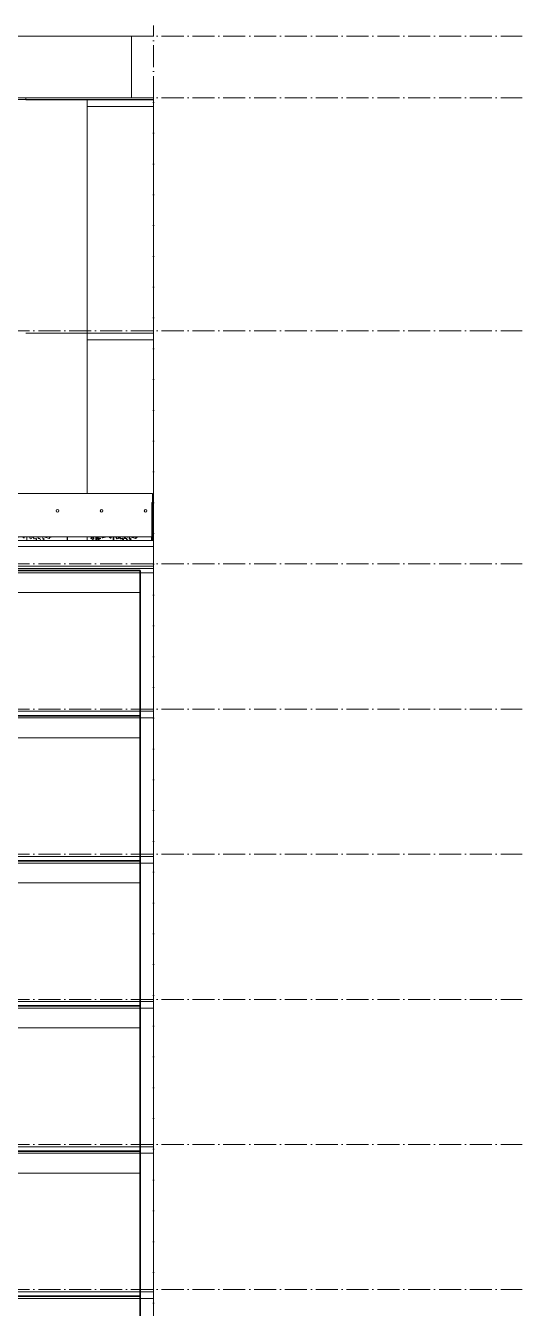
# Model space of a CAD drawing. Header units: millimetres. Extents: x -8482 to 130249, y -7482 to 93550.
# Drawn here: x 117561 to 128842, y 64375 to 93540 of the extents above; entities that cross this region are included whole.
import ezdxf

# ---------------------------------------------------------------- set-up
doc = ezdxf.new("R2010")
doc.units = ezdxf.units.MM
doc.linetypes.add('Grid Line', pattern=[14, 10, -2, 0, -2])
for name, color, linetype, lineweight in [('L-SITE', 91, 'Continuous', 5), ('NET CAT', 3, 'Continuous', 5), ('NET CATConcrete', 3, 'Continuous', 5), ('NET THAY 1', 41, 'Continuous', 5), ('NET THAY 2', 55, 'Continuous', 5), ('NET-THAY', 2, 'Continuous', 9), ('TRUC', 225, 'Continuous', 5)]:
    doc.layers.add(name, color=color, linetype=linetype, lineweight=lineweight)

# ---------------------------------------------------------------- blocks, each defined once
blk = doc.blocks.new('Railing - NBS_RailInfillPnl_Post-721024-MẶT ĐỨNG TRỤC Q-A')
at = {"layer": 'NET THAY 2', "color": 10}
for p, q in [((-31283, 81835), (-31283, 81920)), ((-31257, 81920), (-31257, 81835))]:
    blk.add_line(p, q, dxfattribs=at)
blk = doc.blocks.new('Railing - NBS_RailInfillPnl_Post-V421-MẶT ĐỨNG TRỤC Q-A')
at = {"layer": 'NET THAY 2', "color": 10}
for p, q in [((-29357, 81920), (-29367, 81920)), ((-29367, 81920), (-29367, 81835)), ((-29357, 81835), (-29357, 81920))]:
    blk.add_line(p, q, dxfattribs=at)
blk = doc.blocks.new('Railing - NBS_RailInfillPnl_Post-720245-MẶT ĐỨNG TRỤC Q-A')
at = {"layer": 'NET THAY 2', "color": 10}
for p, q in [((-31265, 82700), (-31275, 82700)), ((-31275, 82700), (-31275, 81835)), ((-31265, 81835), (-31265, 82700))]:
    blk.add_line(p, q, dxfattribs=at)
blk = doc.blocks.new('Railing - NBS_RailInfillPnl_Post-V422-MẶT ĐỨNG TRỤC Q-A')
at = {"layer": 'NET THAY 2', "color": 10}
for p, q in [((-21717, 82700), (-21717, 81835)), ((-21743, 81835), (-21743, 81920))]:
    blk.add_line(p, q, dxfattribs=at)
blk = doc.blocks.new('Railing - Railing-573255-MẶT ĐỨNG TRỤC Q-A')
at = {"layer": 'NET THAY 1', "color": 10}
for p, q in [((-11600, 81835), (0, 81835)), ((-11600, 81835), (-11600, 81700)), ((0, 81700), (-11600, 81700)), ((0, 81700), (0, 81835))]:
    blk.add_line(p, q, dxfattribs=at)
at = {"extrusion": (0, 0, -1), "zscale": -1}
for name, p in [('Railing - NBS_RailInfillPnl_Post-V422-MẶT ĐỨNG TRỤC Q-A', (33300, 0)), ('Railing - NBS_RailInfillPnl_Post-720245-MẶT ĐỨNG TRỤC Q-A', (31300, 0)), ('Railing - NBS_RailInfillPnl_Post-V421-MẶT ĐỨNG TRỤC Q-A', (39009, 0)), ('Railing - NBS_RailInfillPnl_Post-V421-MẶT ĐỨNG TRỤC Q-A', (37085, 0)), ('Railing - NBS_RailInfillPnl_Post-V421-MẶT ĐỨNG TRỤC Q-A', (35162, 0)), ('Railing - NBS_RailInfillPnl_Post-V421-MẶT ĐỨNG TRỤC Q-A', (33239, 0)), ('Railing - NBS_RailInfillPnl_Post-V421-MẶT ĐỨNG TRỤC Q-A', (31315, 0)), ('Railing - NBS_RailInfillPnl_Post-721024-MẶT ĐỨNG TRỤC Q-A', (31300, 0))]:
    blk.add_blockref(name, p, dxfattribs=at)
blk = doc.blocks.new('Top Rail Type - Top Rail_Internal_-573260-MẶT ĐỨNG TRỤC Q-A')
at = {"layer": 'NET THAY 1', "color": 10}
for p, q in [((-19, 82900), (-11581, 82900)), ((-11581, 82900), (-11581, 81920)), ((-19, 81920), (-19, 82900)), ((-11581, 81920), (-9652, 81920)), ((-9642, 81920), (-7728, 81920)), ((-7718, 81920), (-5805, 81920)), ((-5795, 81920), (-3882, 81920)), ((-3872, 81920), (-1958, 81920)), ((-1948, 81920), (-35, 81920)), ((-25, 81920), (-19, 81920))]:
    blk.add_line(p, q, dxfattribs=at)
blk = doc.blocks.new('ALB-RAILING 32 - ALB-BALUSTER-537417-MẶT ĐỨNG TRỤC Q-A')
at = {"layer": 'NET THAY 1', "color": 10}
for start, end in [(0, 180), (180, 0)]:
    blk.add_arc((-31972, 87807), 30, start, end, dxfattribs=at)
blk = doc.blocks.new('ALB-RAILING 32 - ALB-BALUSTER-V433-MẶT ĐỨNG TRỤC Q-A')
at = {"layer": 'NET THAY 1', "color": 10}
for p, q in [((-10, 82537), (-19, 82537)), ((-19, 82477), (-10, 82477)), ((-10, 82536), (-10, 82507)), ((-10, 82507), (-10, 82478))]:
    blk.add_line(p, q, dxfattribs=at)
blk = doc.blocks.new('CAY XANH 1 - CAY XANH_dwg-714093-MẶT ĐỨNG TRỤC Q-A')
at = {"layer": 'L-SITE', "flags": 128}
for points in [[(-17300, 81835), (-17300, 81862), (-17300, 81893), (-17300, 81900), (-17300, 81881), (-17300, 81859), (-17300, 81862), (-17300, 81884), (-17300, 81890), (-17300, 81877), (-17300, 81893), (-17300, 81904), (-17300, 81920)], [(-17300, 81920), (-17300, 81900), (-17300, 81918)], [(-17300, 81920), (-17300, 81903), (-17300, 81890), (-17300, 81912), (-17300, 81920)], [(-17300, 81918), (-17300, 81906), (-17300, 81875), (-17300, 81884), (-17300, 81915), (-17300, 81920)], [(-17300, 81920), (-17300, 81900), (-17300, 81875), (-17300, 81893), (-17300, 81875), (-17300, 81859), (-17300, 81838), (-17300, 81840), (-17300, 81835)], [(-17300, 81920), (-17300, 81915), (-17300, 81881), (-17300, 81909), (-17300, 81915), (-17300, 81920)], [(-17300, 81920), (-17300, 81915), (-17300, 81920)], [(-17300, 81920), (-17300, 81884), (-17300, 81881), (-17300, 81853), (-17300, 81838), (-17300, 81835)], [(-17300, 81835), (-17300, 81840), (-17300, 81850), (-17300, 81868), (-17300, 81890), (-17300, 81920)], [(-17300, 81920), (-17300, 81912), (-17300, 81920)], [(-17300, 81902), (-17300, 81915), (-17300, 81884)], [(-17300, 81884), (-17300, 81859), (-17300, 81872), (-17300, 81893), (-17300, 81902)]]:
    blk.add_lwpolyline(points, dxfattribs=at)
blk = doc.blocks.new('CAY XANH 1 - CAY XANH_dwg-714092-MẶT ĐỨNG TRỤC Q-A')
at = {"layer": 'L-SITE', "flags": 128}
for points in [[(-17811, 81920), (-17811, 81916), (-17836, 81916), (-17838, 81920)], [(-17674, 81835), (-17693, 81859), (-17693, 81890), (-17683, 81896), (-17656, 81877), (-17640, 81856), (-17631, 81859), (-17625, 81881), (-17615, 81887), (-17603, 81874), (-17597, 81890), (-17693, 81900), (-17693, 81920)], [(-17552, 81920), (-17544, 81896), (-17454, 81915), (-17448, 81920)], [(-17379, 81920), (-17379, 81900), (-17361, 81887), (-17358, 81909), (-17354, 81920)], [(-17216, 81920), (-17216, 81915), (-17234, 81903), (-17222, 81872), (-17191, 81881), (-17178, 81912), (-17163, 81918), (-17151, 81896), (-17129, 81872), (-17089, 81890), (-17079, 81872), (-17079, 81856), (-17101, 81835)], [(-17103, 81835), (-17116, 81837), (-17116, 81835)], [(-17015, 81920), (-17027, 81912), (-17049, 81918), (-17039, 81881), (-17002, 81878), (-16989, 81850), (-17014, 81835)], [(-16964, 81835), (-16965, 81837), (-16922, 81847), (-16903, 81865), (-16934, 81887), (-16943, 81918), (-16977, 81909), (-16977, 81920)], [(-16888, 81920), (-16890, 81912), (-16790, 81878), (-16780, 81906), (-16749, 81912), (-16760, 81920)]]:
    blk.add_lwpolyline(points, dxfattribs=at)
blk.add_lwpolyline([(-17761, 81899), (-17795, 81912), (-17807, 81881), (-17785, 81881), (-17776, 81856), (-17749, 81868), (-17745, 81890)], close=True, dxfattribs=at)
blk = doc.blocks.new('CAY XANH 1 - CAY XANH 1-678680-MẶT ĐỨNG TRỤC Q-A')
for name in ['CAY XANH 1 - CAY XANH_dwg-714092-MẶT ĐỨNG TRỤC Q-A', 'CAY XANH 1 - CAY XANH_dwg-714093-MẶT ĐỨNG TRỤC Q-A']:
    blk.add_blockref(name, (0, 0))
blk = doc.blocks.new('CAY XANH 1 - CAY XANH_dwg-V458-MẶT ĐỨNG TRỤC Q-A')
at = {"layer": 'L-SITE', "flags": 128}
for points in [[(-1274, 81835), (-1293, 81859), (-1293, 81890), (-1283, 81896), (-1256, 81877), (-1240, 81856), (-1231, 81859), (-1225, 81881), (-1215, 81887), (-1203, 81874), (-1197, 81890), (-1293, 81900), (-1293, 81920)], [(-1152, 81920), (-1144, 81896), (-1054, 81915), (-1048, 81920)], [(-979, 81920), (-979, 81900), (-961, 81887), (-958, 81909), (-954, 81920)], [(-816, 81920), (-816, 81915), (-834, 81903), (-822, 81872), (-791, 81881), (-778, 81912), (-763, 81918), (-751, 81896), (-729, 81872), (-689, 81890), (-679, 81872), (-679, 81856), (-701, 81835)], [(-703, 81835), (-716, 81837), (-716, 81835)], [(-615, 81920), (-627, 81912), (-649, 81918), (-639, 81881), (-602, 81878), (-589, 81850), (-614, 81835)], [(-564, 81835), (-565, 81837), (-522, 81847), (-503, 81865), (-534, 81887), (-543, 81918), (-577, 81909), (-577, 81920)], [(-488, 81920), (-490, 81912), (-390, 81878), (-380, 81906), (-349, 81912), (-360, 81920)]]:
    blk.add_lwpolyline(points, dxfattribs=at)
blk = doc.blocks.new('CAY XANH 1 - CAY XANH 1-V459-MẶT ĐỨNG TRỤC Q-A')
for name, p in [('CAY XANH 1 - CAY XANH_dwg-V458-MẶT ĐỨNG TRỤC Q-A', (0, 0)), ('CAY XANH 1 - CAY XANH_dwg-714093-MẶT ĐỨNG TRỤC Q-A', (16400, 0))]:
    blk.add_blockref(name, p)
blk = doc.blocks.new('CAY XANH 1 - CAY XANH_dwg-V460-MẶT ĐỨNG TRỤC Q-A')
at = {"layer": 'L-SITE'}
blk.add_line((-1282, 81835), (-1300, 81859), dxfattribs=at)
at = {"layer": 'L-SITE', "flags": 128}
for points in [[(-1300, 81890), (-1291, 81896), (-1263, 81877), (-1248, 81856), (-1239, 81859), (-1232, 81881), (-1223, 81887), (-1211, 81874), (-1204, 81890), (-1300, 81900)], [(-1159, 81920), (-1152, 81896), (-1061, 81915), (-1055, 81920)], [(-987, 81920), (-987, 81900), (-968, 81887), (-965, 81909), (-961, 81920)], [(-824, 81920), (-823, 81915), (-841, 81903), (-829, 81872), (-798, 81881), (-786, 81912), (-770, 81918), (-758, 81896), (-736, 81872), (-696, 81890), (-687, 81872), (-687, 81856), (-708, 81835)], [(-710, 81835), (-724, 81837), (-724, 81835)], [(-623, 81920), (-634, 81912), (-656, 81918), (-647, 81881), (-610, 81878), (-597, 81850), (-621, 81835)], [(-572, 81835), (-572, 81837), (-529, 81847), (-511, 81865), (-541, 81887), (-551, 81918), (-585, 81909), (-584, 81920)], [(-495, 81920), (-498, 81912), (-397, 81878), (-388, 81906), (-356, 81912), (-367, 81920)]]:
    blk.add_lwpolyline(points, dxfattribs=at)
blk = doc.blocks.new('CAY XANH 1 - CAY XANH 1-V461-MẶT ĐỨNG TRỤC Q-A')
for name, p in [('CAY XANH 1 - CAY XANH_dwg-V460-MẶT ĐỨNG TRỤC Q-A', (0, 0)), ('CAY XANH 1 - CAY XANH_dwg-714093-MẶT ĐỨNG TRỤC Q-A', (16392.5, 0))]:
    blk.add_blockref(name, p)
blk = doc.blocks.new('ALC1807-ASCENT PLAZA-TANG 23_rvt-2-MẶT ĐỨNG TRỤC Q-A')
at = {"layer": 'NET-THAY', "color": 250, "lineweight": 15}
for p, q in [((-497, 93300), (-3397, 93300)), ((-497, 91900), (-497, 93300)), ((-1500, 91850), (-2900, 91850)), ((-1500, 86550), (-1500, 91850)), ((-497, 91850), (-497, 91865)), ((-1500, 86550), (-2900, 86550)), ((-2900, 86550), (-1500, 86550)), ((-1500, 82900), (-1500, 86550)), ((0, 82050), (-19, 82050)), ((0, 81835), (0, 82050)), ((-200, 81700), (-11600, 81700)), ((-1500, 81835), (-1500, 81920)), ((-1300, 81920), (-1300, 81835)), ((-200, 81700), (0, 81700)), ((0, 81700), (0, 81250)), ((-11600, 81250), (-200, 81250)), ((0, 81250), (-200, 81250))]:
    blk.add_line(p, q, dxfattribs=at)
at = {"layer": 'NET-THAY', "color": 7}
for p, q in [((-11600, 91900), (-2897, 91900)), ((-2897, 91900), (3, 91900)), ((-2897, 91900), (-2897, 91865)), ((3, 91900), (3, 91865)), ((-2897, 91865), (-11600, 91865)), ((3, 91865), (-2897, 91865))]:
    blk.add_line(p, q, dxfattribs=at)
at = {"color": 250, "lineweight": 15}
for name, p in [('Top Rail Type - Top Rail_Internal_-573260-MẶT ĐỨNG TRỤC Q-A', (0, 0)), ('Railing - Railing-573255-MẶT ĐỨNG TRỤC Q-A', (0, 0)), ('ALB-RAILING 32 - ALB-BALUSTER-537417-MẶT ĐỨNG TRỤC Q-A', (29797, -5300)), ('ALB-RAILING 32 - ALB-BALUSTER-537417-MẶT ĐỨNG TRỤC Q-A', (30797, -5300)), ('ALB-RAILING 32 - ALB-BALUSTER-537417-MẶT ĐỨNG TRỤC Q-A', (31797, -5300)), ('ALB-RAILING 32 - ALB-BALUSTER-V433-MẶT ĐỨNG TRỤC Q-A', (0, 0)), ('CAY XANH 1 - CAY XANH 1-678680-MẶT ĐỨNG TRỤC Q-A', (14425, 0)), ('CAY XANH 1 - CAY XANH 1-678680-MẶT ĐỨNG TRỤC Q-A', (16385, 0)), ('CAY XANH 1 - CAY XANH 1-678680-MẶT ĐỨNG TRỤC Q-A', (16396, 0)), ('CAY XANH 1 - CAY XANH 1-V461-MẶT ĐỨNG TRỤC Q-A', (0, 0)), ('CAY XANH 1 - CAY XANH 1-V459-MẶT ĐỨNG TRỤC Q-A', (0, 0))]:
    blk.add_blockref(name, p, dxfattribs=at)
blk = doc.blocks.new('ALC1807-ASCENT PLAZA-TANG DIEN HINH-TANG 5_rvt-31-MẶT ĐỨNG TRỤC Q-A')
at = {"layer": 'NET-THAY', "color": 50, "lineweight": 35}
for p, q in [((-300, 64650), (-6200, 64650)), ((-300, 61350), (-300, 64650))]:
    blk.add_line(p, q, dxfattribs=at)
blk = doc.blocks.new('ALC1807-ASCENT PLAZA-TANG DIEN HINH-TANG 5_rvt-32-MẶT ĐỨNG TRỤC Q-A')
at = {"layer": 'NET-THAY', "color": 50, "lineweight": 35}
for p, q in [((-300, 67950), (-6200, 67950)), ((-300, 64650), (-300, 67950)), ((-6200, 64650), (-300, 64650))]:
    blk.add_line(p, q, dxfattribs=at)
blk = doc.blocks.new('ALC1807-ASCENT PLAZA-TANG DIEN HINH-TANG 5_rvt-33-MẶT ĐỨNG TRỤC Q-A')
at = {"layer": 'NET-THAY', "color": 50, "lineweight": 35}
for p, q in [((-300, 71250), (-6200, 71250)), ((-300, 67950), (-300, 71250)), ((-6200, 67950), (-300, 67950))]:
    blk.add_line(p, q, dxfattribs=at)
blk = doc.blocks.new('ALC1807-ASCENT PLAZA-TANG DIEN HINH-TANG 5_rvt-34-MẶT ĐỨNG TRỤC Q-A')
at = {"layer": 'NET-THAY', "color": 50, "lineweight": 35}
for p, q in [((-300, 74550), (-6200, 74550)), ((-300, 71250), (-300, 74550)), ((-6200, 71250), (-300, 71250))]:
    blk.add_line(p, q, dxfattribs=at)
blk = doc.blocks.new('ALC1807-ASCENT PLAZA-TANG DIEN HINH-TANG 5_rvt-35-MẶT ĐỨNG TRỤC Q-A')
at = {"layer": 'NET-THAY', "color": 50, "lineweight": 35}
for p, q in [((-300, 77850), (-6200, 77850)), ((-300, 74550), (-300, 77850)), ((-6200, 74550), (-300, 74550))]:
    blk.add_line(p, q, dxfattribs=at)
blk = doc.blocks.new('ALC1807-ASCENT PLAZA-TANG DIEN HINH-TANG 5_rvt-36-MẶT ĐỨNG TRỤC Q-A')
at = {"layer": 'NET-THAY', "color": 50, "lineweight": 35}
for p, q in [((-300, 81150), (-6200, 81150)), ((-300, 77850), (-300, 81150)), ((-6200, 77850), (-300, 77850))]:
    blk.add_line(p, q, dxfattribs=at)

msp = doc.modelspace()

# ---------------------------------------------------------------- linework, layer by layer
at = {"layer": 'NET CAT'}
for p, q in [((120460.6, 91700), (118960.6, 91700)), ((120460.6, 91700), (120460.6, 86550)), ((118960.6, 86550), (120460.6, 86550)), ((118960.6, 86400), (120460.6, 86400)), ((120460.6, 86400), (120460.6, 82050)), ((120160.6, 81100), (120460.6, 81100)), ((120460.6, 77950), (120460.6, 81100)), ((120160.6, 77950), (120160.6, 80650)), ((120460.6, 77950), (120160.6, 77950)), ((120160.6, 77800), (120460.6, 77800)), ((120460.6, 74650), (120460.6, 77800)), ((120160.6, 74650), (120160.6, 77350)), ((120160.6, 74650), (120460.6, 74650)), ((120160.6, 74500), (120460.6, 74500)), ((120460.6, 71350), (120460.6, 74500)), ((120160.6, 71350), (120160.6, 74050)), ((120460.6, 71350), (120160.6, 71350)), ((120160.6, 71200), (120460.6, 71200)), ((120460.6, 68050), (120460.6, 71200)), ((120160.6, 68050), (120160.6, 70750)), ((120460.6, 68050), (120160.6, 68050)), ((120160.6, 67900), (120460.6, 67900)), ((120460.6, 64750), (120460.6, 67900)), ((120160.6, 64750), (120160.6, 67450)), ((120460.6, 64750), (120160.6, 64750)), ((120160.6, 64600), (120460.6, 64600)), ((120460.6, 61450), (120460.6, 64600))]:
    msp.add_line(p, q, dxfattribs=at)
at = {"layer": 'NET CATConcrete'}
for p, q in [((120160.6, 81100), (114260.6, 81100)), ((120160.6, 80650), (114260.6, 80650)), ((120160.6, 77800), (114260.6, 77800)), ((120160.6, 77350), (114260.6, 77350)), ((120160.6, 74500), (114260.6, 74500)), ((120160.6, 74050), (114260.6, 74050)), ((120160.6, 71200), (114260.6, 71200)), ((120160.6, 70750), (114260.6, 70750)), ((120160.6, 67900), (114260.6, 67900)), ((120160.6, 67450), (114260.6, 67450)), ((120160.6, 64600), (114260.6, 64600))]:
    msp.add_line(p, q, dxfattribs=at)
at = {"layer": 'NET-THAY'}
for p, q in [((118960.6, 91850), (120460.6, 91850)), ((120460.6, 91700), (118960.6, 91700)), ((120460.6, 91850), (120460.6, 91700)), ((118960.6, 86550), (120460.6, 86550)), ((120460.6, 86400), (118960.6, 86400)), ((120460.6, 86550), (120460.6, 86400)), ((102410.6, 81200), (120460.6, 81200)), ((120460.6, 81100), (102410.6, 81100)), ((113910.6, 81250), (120460.6, 81250)), ((120460.6, 81100), (120460.6, 81250)), ((113910.6, 77950), (120460.6, 77950)), ((120460.6, 77800), (120460.6, 77950)), ((120460.6, 77800), (109160.6, 77800)), ((120460.6, 74500), (109160.6, 74500)), ((113910.6, 74650), (120460.6, 74650)), ((120460.6, 74500), (120460.6, 74650)), ((120460.6, 71200), (109160.6, 71200)), ((113910.6, 71350), (120460.6, 71350)), ((120460.6, 71200), (120460.6, 71350)), ((113910.6, 68050), (120460.6, 68050)), ((120460.6, 67900), (120460.6, 68050)), ((120460.6, 67900), (109160.6, 67900)), ((113910.6, 64750), (120460.6, 64750)), ((120460.6, 64600), (120460.6, 64750)), ((120460.6, 64600), (109160.6, 64600))]:
    msp.add_line(p, q, dxfattribs=at)
at = {"layer": 'TRUC', "linetype": 'Grid Line', "ltscale": 50}
for p, q in [((120460.6, -6119.7), (120460.6, 93540.4)), ((68842.1, 93300), (128842.1, 93300)), ((68842.1, 91900), (128842.1, 91900)), ((68842.1, 86600), (128842.1, 86600)), ((68842.1, 81300), (128842.1, 81300)), ((68842.1, 78000), (128842.1, 78000)), ((68842.1, 74700), (128842.1, 74700)), ((68842.1, 71400), (128842.1, 71400)), ((68842.1, 68100), (128842.1, 68100)), ((68842.1, 64800), (128842.1, 64800))]:
    msp.add_line(p, q, dxfattribs=at)

# ---------------------------------------------------------------- block references
at = {"color": 130, "lineweight": 5}
for name in ['ALC1807-ASCENT PLAZA-TANG 23_rvt-2-MẶT ĐỨNG TRỤC Q-A', 'ALC1807-ASCENT PLAZA-TANG DIEN HINH-TANG 5_rvt-36-MẶT ĐỨNG TRỤC Q-A', 'ALC1807-ASCENT PLAZA-TANG DIEN HINH-TANG 5_rvt-35-MẶT ĐỨNG TRỤC Q-A', 'ALC1807-ASCENT PLAZA-TANG DIEN HINH-TANG 5_rvt-34-MẶT ĐỨNG TRỤC Q-A', 'ALC1807-ASCENT PLAZA-TANG DIEN HINH-TANG 5_rvt-33-MẶT ĐỨNG TRỤC Q-A', 'ALC1807-ASCENT PLAZA-TANG DIEN HINH-TANG 5_rvt-32-MẶT ĐỨNG TRỤC Q-A', 'ALC1807-ASCENT PLAZA-TANG DIEN HINH-TANG 5_rvt-31-MẶT ĐỨNG TRỤC Q-A']:
    msp.add_blockref(name, (120460.5, 0), dxfattribs=at)

doc.saveas('drawing.dxf')
